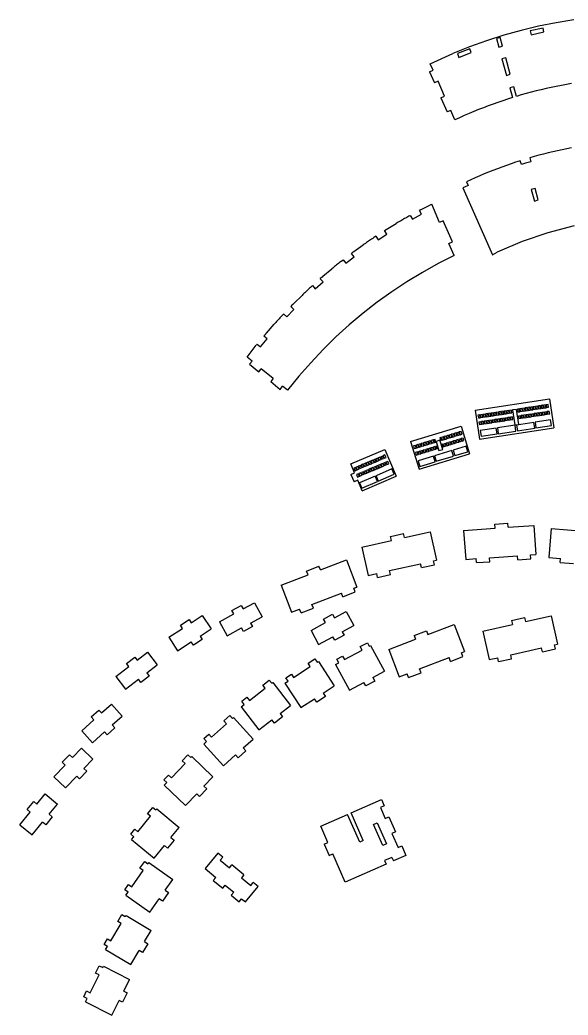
# Model space of a CAD drawing. Extents: x -27280 to 27280, y -16671 to 16671.
# Drawn here: x -16382 to -11433, y 7336 to 16319 of the extents above; entities that cross this region are included whole.
import ezdxf

# ---------------------------------------------------------------- set-up
doc = ezdxf.new("R2010")
doc.units = 0
doc.header["$MEASUREMENT"] = 0
doc.layers.get('0').update_dxf_attribs({"linetype": 'CONTINUOUS'})

msp = doc.modelspace()

# ---------------------------------------------------------------- linework, layer by layer
for p, q in [((-11699.1, 16261.3), (-11856.9, 16223.6)), ((-11540.1, 16293.2), (-11699.1, 16261.3)), ((-11380.1, 16319.3), (-11540.1, 16293.2)), ((-12013.4, 16180.1), (-12168.4, 16130.8)), ((-11856.9, 16223.6), (-12013.4, 16180.1)), ((-11658.3, 16246.1), (-11775.4, 16219.9)), ((-11775.4, 16219.9), (-11767.6, 16184.8)), ((-11767.6, 16184.8), (-11650.5, 16211)), ((-11650.5, 16211), (-11658.3, 16246.1)), ((-12168.4, 16130.8), (-12321.7, 16075.9)), ((-12045.3, 16159.6), (-12080, 16150.1)), ((-12080, 16150.1), (-12059, 16073.2)), ((-12059, 16073.2), (-12024.3, 16082.7)), ((-12024.3, 16082.7), (-12045.3, 16159.6)), ((-12676.6, 15922.7), (-12473.1, 16015.4)), ((-12321.7, 16075.9), (-12473.1, 16015.4)), ((-12319.3, 16058), (-12431.3, 16014.8)), ((-12431.3, 16014.8), (-12418.4, 15981.2)), ((-12418.4, 15981.2), (-12306.4, 16024.4)), ((-12306.4, 16024.4), (-12319.3, 16058)), ((-12651, 15864.4), (-12676.6, 15922.7)), ((-11995.2, 15976.8), (-12029.9, 15967.3)), ((-12029.9, 15967.3), (-11989.3, 15818.9)), ((-11954.6, 15828.4), (-11995.2, 15976.8)), ((-12683.9, 15849.9), (-12651, 15864.4)), ((-12683.9, 15849.9), (-12640.2, 15750.3)), ((-11989.3, 15818.9), (-11954.6, 15828.4)), ((-12607.2, 15764.8), (-12640.2, 15750.3)), ((-12548, 15630), (-12607.2, 15764.8)), ((-11493.5, 15727.9), (-11539.1, 15719)), ((-11447.8, 15736.3), (-11493.5, 15727.9)), ((-11401.9, 15744.1), (-11447.8, 15736.3)), ((-11923.8, 15716), (-11958.5, 15706.5)), ((-11958.5, 15706.5), (-11934.3, 15618.2)), ((-11899.9, 15628.7), (-11923.8, 15716)), ((-11855.3, 15641.8), (-11899.9, 15628.7)), ((-11810.5, 15654.4), (-11855.3, 15641.8)), ((-11765.6, 15666.5), (-11810.5, 15654.4)), ((-11720.6, 15678.1), (-11765.6, 15666.5)), ((-11675.4, 15689.1), (-11720.6, 15678.1)), ((-11630.1, 15699.6), (-11675.4, 15689.1)), ((-11584.7, 15709.6), (-11630.1, 15699.6)), ((-11539.1, 15719), (-11584.7, 15709.6)), ((-12580.9, 15615.6), (-12548, 15630)), ((-12580.9, 15615.6), (-12525, 15488.4)), ((-12154.3, 15543), (-12197.8, 15526.5)), ((-12110.7, 15559.1), (-12154.3, 15543)), ((-12066.8, 15574.6), (-12110.7, 15559.1)), ((-12022.8, 15589.7), (-12066.8, 15574.6)), ((-11978.7, 15604.2), (-12022.8, 15589.7)), ((-11934.3, 15618.2), (-11978.7, 15604.2)), ((-12492.1, 15502.9), (-12525, 15488.4)), ((-12454.2, 15416.8), (-12492.1, 15502.9)), ((-12369.6, 15455.3), (-12412, 15436.3)), ((-12326.9, 15473.8), (-12369.6, 15455.3)), ((-12284.1, 15491.9), (-12326.9, 15473.8)), ((-12241, 15509.4), (-12284.1, 15491.9)), ((-12197.8, 15526.5), (-12241, 15509.4)), ((-12412, 15436.3), (-12454.2, 15416.8)), ((-11696, 15097.1), (-11737.6, 15085.6)), ((-11654.2, 15108.1), (-11696, 15097.1)), ((-11612.3, 15118.7), (-11654.2, 15108.1)), ((-11570.4, 15128.8), (-11612.3, 15118.7)), ((-11528.3, 15138.5), (-11570.4, 15128.8)), ((-11486.1, 15147.7), (-11528.3, 15138.5)), ((-11443.8, 15156.5), (-11486.1, 15147.7)), ((-11401.5, 15164.8), (-11443.8, 15156.5)), ((-11988.9, 15006), (-12029.7, 14991.4)), ((-11948, 15020.2), (-11988.9, 15006)), ((-11906.9, 15034), (-11948, 15020.2)), ((-11865.7, 15047.3), (-11906.9, 15034)), ((-11854.6, 15013), (-11865.7, 15047.3)), ((-11816.3, 15025), (-11854.6, 15013)), ((-11768, 15039.4), (-11816.3, 15025)), ((-11737.6, 15085.6), (-11779.1, 15073.7)), ((-11779.1, 15073.7), (-11768, 15039.4)), ((-12191.2, 14928.6), (-12231.1, 14911.8)), ((-12151, 14944.9), (-12191.2, 14928.6)), ((-12110.8, 14960.8), (-12151, 14944.9)), ((-12070.3, 14976.3), (-12110.8, 14960.8)), ((-12029.7, 14991.4), (-12070.3, 14976.3)), ((-12335.5, 14825.9), (-12361.5, 14813.8)), ((-12310.4, 14877), (-12349.8, 14859)), ((-12349.8, 14859), (-12335.5, 14825.9)), ((-12270.9, 14894.6), (-12310.4, 14877)), ((-12231.1, 14911.8), (-12270.9, 14894.6)), ((-12361.5, 14813.8), (-12381.9, 14804)), ((-12381.9, 14804), (-12116.5, 14200.2)), ((-11731, 14797.4), (-11765.7, 14787.9)), ((-11765.7, 14787.9), (-11737.4, 14684.6)), ((-11702.7, 14694.2), (-11731, 14797.4)), ((-12765.6, 14603.7), (-12680.2, 14647.1)), ((-12675.7, 14649.3), (-12680.2, 14647.1)), ((-12671.3, 14651.5), (-12675.7, 14649.3)), ((-12666.8, 14653.7), (-12671.3, 14651.5)), ((-12664.3, 14654.9), (-12666.8, 14653.7)), ((-12592.6, 14491.8), (-12664.3, 14654.9)), ((-11737.4, 14684.6), (-11702.7, 14694.2)), ((-12857.2, 14554.5), (-12861.4, 14552.2)), ((-12857.2, 14554.5), (-12838.4, 14519.9)), ((-12838.4, 14519.9), (-12755.7, 14564.7)), ((-12765.6, 14603.7), (-12774.4, 14599.1)), ((-12755.7, 14564.7), (-12774.4, 14599.1)), ((-13089.5, 14417.5), (-12984.4, 14481.8)), ((-12975, 14487.3), (-12984.4, 14481.8)), ((-12965.6, 14492.8), (-12975, 14487.3)), ((-12956.2, 14498.4), (-12965.6, 14492.8)), ((-12946.7, 14503.8), (-12956.2, 14498.4)), ((-12937.3, 14509.3), (-12946.7, 14503.8)), ((-12927.9, 14514.7), (-12937.3, 14509.3)), ((-12918.4, 14520.2), (-12927.9, 14514.7)), ((-12909, 14525.6), (-12918.4, 14520.2)), ((-12899.5, 14530.9), (-12909, 14525.6)), ((-12890, 14536.3), (-12899.5, 14530.9)), ((-12880.5, 14541.6), (-12890, 14536.3)), ((-12871, 14546.9), (-12880.5, 14541.6)), ((-12861.4, 14552.2), (-12871, 14546.9)), ((-12559.7, 14506.3), (-12592.6, 14491.8)), ((-12476.4, 14317), (-12559.7, 14506.3)), ((-13146.8, 14333.5), (-13068, 14384.7)), ((-13068, 14384.7), (-13089.5, 14417.5)), ((-11616, 14398.3), (-11848.5, 14318.3)), ((-11378.2, 14460.9), (-11616, 14398.3)), ((-13365.8, 14228.9), (-13282, 14289.1)), ((-13272.6, 14295.7), (-13282, 14289.1)), ((-13263.2, 14302.3), (-13272.6, 14295.7)), ((-13253.8, 14308.8), (-13263.2, 14302.3)), ((-13244.4, 14315.3), (-13253.8, 14308.8)), ((-13234.9, 14321.8), (-13244.4, 14315.3)), ((-13225.4, 14328.3), (-13234.9, 14321.8)), ((-13215.9, 14334.7), (-13225.4, 14328.3)), ((-13206.4, 14341.1), (-13215.9, 14334.7)), ((-13196.9, 14347.5), (-13206.4, 14341.1)), ((-13187.4, 14353.9), (-13196.9, 14347.5)), ((-13177.9, 14360.3), (-13187.4, 14353.9)), ((-13168.3, 14366.6), (-13177.9, 14360.3)), ((-13168.3, 14366.6), (-13146.8, 14333.5)), ((-12509.4, 14302.5), (-12476.4, 14317)), ((-12461, 14192.5), (-12509.4, 14302.5)), ((-11848.5, 14318.3), (-12074.5, 14221.5)), ((-13383.5, 14215.8), (-13388.9, 14211.7)), ((-13365.1, 14180.7), (-13388.9, 14211.7)), ((-13388.9, 14211.7), (-13388.9, 14211.7)), ((-13388.9, 14211.7), (-13388.9, 14211.7)), ((-13374.6, 14222.3), (-13383.5, 14215.8)), ((-13365.8, 14228.9), (-13374.6, 14222.3)), ((-12116.5, 14200.2), (-12074.5, 14221.5)), ((-13523.3, 14107.5), (-13531.9, 14100.6)), ((-13514.7, 14114.5), (-13523.3, 14107.5)), ((-13506.1, 14121.4), (-13514.7, 14114.5)), ((-13497.4, 14128.2), (-13506.1, 14121.4)), ((-13488.7, 14135.1), (-13497.4, 14128.2)), ((-13480, 14141.9), (-13488.7, 14135.1)), ((-13480, 14141.9), (-13464.7, 14153.9)), ((-13463.7, 14154.7), (-13464.7, 14153.9)), ((-13463.7, 14154.7), (-13439.7, 14123.4)), ((-13439.7, 14123.4), (-13365.1, 14180.7)), ((-12606.2, 14119), (-12748.4, 14040.1)), ((-12461, 14192.5), (-12606.2, 14119)), ((-13645.7, 14005.6), (-13566.2, 14072.6)), ((-13557.7, 14079.6), (-13566.2, 14072.6)), ((-13549.1, 14086.6), (-13557.7, 14079.6)), ((-13540.5, 14093.6), (-13549.1, 14086.6)), ((-13531.9, 14100.6), (-13540.5, 14093.6)), ((-12748.4, 14040.1), (-12887.5, 13955.7)), ((-13715.4, 13891.2), (-13645.4, 13954)), ((-13670.9, 13983.7), (-13671.6, 13983.1)), ((-13645.4, 13954), (-13671.6, 13983.1)), ((-13662.5, 13991), (-13670.9, 13983.7)), ((-13654.1, 13998.3), (-13662.5, 13991)), ((-13645.7, 14005.6), (-13654.1, 13998.3)), ((-12887.5, 13955.7), (-13023.3, 13866.1)), ((-13826.8, 13841.1), (-13835.2, 13833.1)), ((-13818.4, 13849.2), (-13826.8, 13841.1)), ((-13809.9, 13857.2), (-13818.4, 13849.2)), ((-13801.5, 13865.2), (-13809.9, 13857.2)), ((-13793, 13873.2), (-13801.5, 13865.2)), ((-13784.5, 13881.1), (-13793, 13873.2)), ((-13776, 13889), (-13784.5, 13881.1)), ((-13767.4, 13896.9), (-13776, 13889)), ((-13758.9, 13904.8), (-13767.4, 13896.9)), ((-13750.3, 13912.7), (-13758.9, 13904.8)), ((-13741.7, 13920.5), (-13750.3, 13912.7)), ((-13741.7, 13920.5), (-13715.4, 13891.2)), ((-13023.3, 13866.1), (-13155.4, 13771.3)), ((-13917.9, 13751.7), (-13925.8, 13743.7)), ((-13910, 13759.6), (-13917.9, 13751.7)), ((-13910, 13759.6), (-13835.2, 13833.1)), ((-13155.4, 13771.3), (-13283.9, 13671.5)), ((-14011.4, 13654.6), (-14019, 13646.4)), ((-14003.7, 13662.8), (-14011.4, 13654.6)), ((-14000.9, 13665.7), (-14003.7, 13662.8)), ((-14000.9, 13665.7), (-13972.4, 13638.5)), ((-13972.4, 13638.5), (-13907.5, 13706.4)), ((-13933.6, 13735.7), (-13935.8, 13733.5)), ((-13907.5, 13706.4), (-13935.8, 13733.5)), ((-13925.8, 13743.7), (-13933.6, 13735.7)), ((-13283.9, 13671.5), (-13408.4, 13566.8)), ((-14156.8, 13492.1), (-14087.3, 13571.6)), ((-14079.7, 13580), (-14087.3, 13571.6)), ((-14072.2, 13588.4), (-14079.7, 13580)), ((-14064.7, 13596.7), (-14072.2, 13588.4)), ((-14057.1, 13605.1), (-14064.7, 13596.7)), ((-14049.5, 13613.4), (-14057.1, 13605.1)), ((-14041.9, 13621.7), (-14049.5, 13613.4)), ((-14034.3, 13629.9), (-14041.9, 13621.7)), ((-14026.7, 13638.2), (-14034.3, 13629.9)), ((-14019, 13646.4), (-14026.7, 13638.2)), ((-13408.4, 13566.8), (-13528.8, 13457.4)), ((-14168.8, 13477.9), (-14172.8, 13473.2)), ((-14164.8, 13482.6), (-14168.8, 13477.9)), ((-14160.8, 13487.4), (-14164.8, 13482.6)), ((-14156.8, 13492.1), (-14160.8, 13487.4)), ((-14243.8, 13387.3), (-14247.7, 13382.5)), ((-14240.1, 13391.9), (-14243.8, 13387.3)), ((-14240.1, 13391.9), (-14209.6, 13366.9)), ((-14209.6, 13366.9), (-14150, 13439.6)), ((-14176.8, 13468.5), (-14180.2, 13464.4)), ((-14150, 13439.6), (-14180.2, 13464.4)), ((-14172.8, 13473.2), (-14176.8, 13468.5)), ((-13528.8, 13457.4), (-13644.9, 13343.5)), ((-14331.1, 13275.9), (-14247.7, 13382.5)), ((-13644.9, 13343.5), (-13756.6, 13225.2)), ((-14286, 13238.8), (-14331.1, 13275.9)), ((-14286, 13238.8), (-14308.8, 13211)), ((-14308.8, 13211), (-14226.1, 13143.1)), ((-13756.6, 13225.2), (-13863.6, 13102.7)), ((-14226.1, 13143.1), (-14203.2, 13170.9)), ((-14094.7, 13081.9), (-14203.2, 13170.9)), ((-14094.7, 13081.9), (-14117.6, 13054.1)), ((-14117.6, 13054.1), (-14032.8, 12984.6)), ((-13863.6, 13102.7), (-13965.9, 12976.2)), ((-14032.8, 12984.6), (-14010, 13012.4)), ((-13965.9, 12976.2), (-14010, 13012.4)), ((-12271.7, 12795.6), (-11599.4, 12897.7)), ((-11612, 12847.9), (-11629.8, 12845.2)), ((-11608.2, 12822.6), (-11612, 12847.9)), ((-11599.4, 12897.7), (-11560, 12638.3)), ((-12271.7, 12795.6), (-12232.3, 12536.3)), ((-12205.2, 12757.9), (-12223, 12755.2)), ((-12201.4, 12732.5), (-12205.2, 12757.9)), ((-12181.5, 12761.5), (-12199.3, 12758.8)), ((-12199.3, 12758.8), (-12195.5, 12733.4)), ((-12177.7, 12736.1), (-12181.5, 12761.5)), ((-12157.8, 12765.1), (-12175.6, 12762.4)), ((-12175.6, 12762.4), (-12171.7, 12737)), ((-12153.9, 12739.7), (-12157.8, 12765.1)), ((-12134.1, 12768.7), (-12151.9, 12766)), ((-12151.9, 12766), (-12148, 12740.6)), ((-12130.2, 12743.3), (-12134.1, 12768.7)), ((-12110.3, 12772.3), (-12128.1, 12769.6)), ((-12128.1, 12769.6), (-12124.3, 12744.2)), ((-12106.5, 12746.9), (-12110.3, 12772.3)), ((-12086.6, 12775.9), (-12104.4, 12773.2)), ((-12104.4, 12773.2), (-12100.6, 12747.8)), ((-12082.8, 12750.6), (-12086.6, 12775.9)), ((-12062.9, 12779.5), (-12080.7, 12776.8)), ((-12080.7, 12776.8), (-12076.8, 12751.5)), ((-12059, 12754.2), (-12062.9, 12779.5)), ((-12039.2, 12783.1), (-12056.9, 12780.4)), ((-12056.9, 12780.4), (-12053.1, 12755.1)), ((-12053.1, 12755.1), (-12035.3, 12757.8)), ((-12035.3, 12757.8), (-12039.2, 12783.1)), ((-12015.4, 12786.7), (-12033.2, 12784)), ((-12033.2, 12784), (-12029.4, 12758.7)), ((-12029.4, 12758.7), (-12011.6, 12761.4)), ((-12011.6, 12761.4), (-12015.4, 12786.7)), ((-11991.7, 12790.3), (-12009.5, 12787.6)), ((-12009.5, 12787.6), (-12005.6, 12762.3)), ((-12005.6, 12762.3), (-11987.9, 12765)), ((-11987.9, 12765), (-11991.7, 12790.3)), ((-11968, 12793.9), (-11985.8, 12791.2)), ((-11985.8, 12791.2), (-11981.9, 12765.9)), ((-11981.9, 12765.9), (-11964.1, 12768.6)), ((-11964.1, 12768.6), (-11968, 12793.9)), ((-11944.2, 12797.5), (-11962, 12794.8)), ((-11962, 12794.8), (-11958.2, 12769.5)), ((-11958.2, 12769.5), (-11940.4, 12772.2)), ((-11940.4, 12772.2), (-11944.2, 12797.5)), ((-11898.6, 12803.9), (-11934.2, 12798.5)), ((-11934.2, 12798.5), (-11913.7, 12663.3)), ((-11878.1, 12668.7), (-11898.6, 12803.9)), ((-11873.1, 12808.3), (-11890.9, 12805.6)), ((-11890.9, 12805.6), (-11887, 12780.3)), ((-11887, 12780.3), (-11869.2, 12783)), ((-11869.2, 12783), (-11873.1, 12808.3)), ((-11849.3, 12811.9), (-11867.1, 12809.2)), ((-11867.1, 12809.2), (-11863.3, 12783.9)), ((-11863.3, 12783.9), (-11845.5, 12786.6)), ((-11845.5, 12786.6), (-11849.3, 12811.9)), ((-11825.6, 12815.5), (-11843.4, 12812.8)), ((-11843.4, 12812.8), (-11839.5, 12787.5)), ((-11839.5, 12787.5), (-11821.8, 12790.2)), ((-11821.8, 12790.2), (-11825.6, 12815.5)), ((-11801.9, 12819.1), (-11819.7, 12816.4)), ((-11819.7, 12816.4), (-11815.8, 12791.1)), ((-11815.8, 12791.1), (-11798, 12793.8)), ((-11792.4, 12757), (-11810.2, 12754.3)), ((-11798, 12793.8), (-11801.9, 12819.1)), ((-11778.1, 12822.7), (-11795.9, 12820)), ((-11795.9, 12820), (-11792.1, 12794.7)), ((-11788.9, 12733.8), (-11792.4, 12757)), ((-11792.1, 12794.7), (-11774.3, 12797.4)), ((-11768.7, 12760.6), (-11786.5, 12757.9)), ((-11786.5, 12757.9), (-11783, 12734.7)), ((-11774.3, 12797.4), (-11778.1, 12822.7)), ((-11754.4, 12826.3), (-11772.2, 12823.6)), ((-11772.2, 12823.6), (-11768.4, 12798.3)), ((-11765.2, 12737.4), (-11768.7, 12760.6)), ((-11768.4, 12798.3), (-11750.6, 12801)), ((-11745, 12764.2), (-11762.8, 12761.5)), ((-11762.8, 12761.5), (-11759.3, 12738.3)), ((-11750.6, 12801), (-11754.4, 12826.3)), ((-11730.7, 12829.9), (-11748.5, 12827.2)), ((-11748.5, 12827.2), (-11744.6, 12801.9)), ((-11741.5, 12741), (-11745, 12764.2)), ((-11744.6, 12801.9), (-11726.8, 12804.6)), ((-11721.3, 12767.8), (-11739.1, 12765.1)), ((-11739.1, 12765.1), (-11735.5, 12741.9)), ((-11726.8, 12804.6), (-11730.7, 12829.9)), ((-11707, 12833.5), (-11724.8, 12830.8)), ((-11724.8, 12830.8), (-11720.9, 12805.5)), ((-11717.7, 12744.6), (-11721.3, 12767.8)), ((-11720.9, 12805.5), (-11703.1, 12808.2)), ((-11697.5, 12771.4), (-11715.3, 12768.7)), ((-11715.3, 12768.7), (-11711.8, 12745.5)), ((-11703.1, 12808.2), (-11707, 12833.5)), ((-11683.2, 12837.1), (-11701, 12834.4)), ((-11701, 12834.4), (-11697.2, 12809.1)), ((-11694, 12748.2), (-11697.5, 12771.4)), ((-11697.2, 12809.1), (-11679.4, 12811.8)), ((-11673.8, 12775), (-11691.6, 12772.3)), ((-11691.6, 12772.3), (-11688.1, 12749.1)), ((-11679.4, 12811.8), (-11683.2, 12837.1)), ((-11659.5, 12840.7), (-11677.3, 12838)), ((-11677.3, 12838), (-11673.5, 12812.7)), ((-11670.3, 12751.8), (-11673.8, 12775)), ((-11673.5, 12812.7), (-11655.7, 12815.4)), ((-11650.1, 12778.6), (-11667.9, 12775.9)), ((-11667.9, 12775.9), (-11664.3, 12752.7)), ((-11655.7, 12815.4), (-11659.5, 12840.7)), ((-11635.8, 12844.3), (-11653.6, 12841.6)), ((-11653.6, 12841.6), (-11649.7, 12816.3)), ((-11646.6, 12755.4), (-11650.1, 12778.6)), ((-11649.7, 12816.3), (-11631.9, 12819)), ((-11626.3, 12782.2), (-11644.1, 12779.5)), ((-11644.1, 12779.5), (-11640.6, 12756.3)), ((-11640.6, 12756.3), (-11622.8, 12759)), ((-11631.9, 12819), (-11635.8, 12844.3)), ((-11629.8, 12845.2), (-11626, 12819.9)), ((-11622.8, 12759), (-11626.3, 12782.2)), ((-11626, 12819.9), (-11608.2, 12822.6)), ((-11602.6, 12785.8), (-11620.4, 12783.1)), ((-11620.4, 12783.1), (-11616.9, 12759.9)), ((-11616.9, 12759.9), (-11599.1, 12762.6)), ((-11599.1, 12762.6), (-11602.6, 12785.8)), ((-12229, 12754.3), (-12246.8, 12751.6)), ((-12246.8, 12751.6), (-12242.9, 12726.2)), ((-12242.9, 12726.2), (-12225.1, 12728.9)), ((-12219.5, 12692.2), (-12237.3, 12689.5)), ((-12237.3, 12689.5), (-12233.8, 12666.3)), ((-12233.8, 12666.3), (-12216, 12669)), ((-12225.1, 12728.9), (-12229, 12754.3)), ((-12223, 12755.2), (-12219.2, 12729.8)), ((-12216, 12669), (-12219.5, 12692.2)), ((-12219.2, 12729.8), (-12201.4, 12732.5)), ((-12195.8, 12695.8), (-12213.6, 12693.1)), ((-12213.6, 12693.1), (-12210.1, 12669.9)), ((-12210.1, 12669.9), (-12192.3, 12672.6)), ((-12192.3, 12672.6), (-12195.8, 12695.8)), ((-12195.5, 12733.4), (-12177.7, 12736.1)), ((-12172.1, 12699.4), (-12189.9, 12696.7)), ((-12189.9, 12696.7), (-12186.4, 12673.5)), ((-12186.4, 12673.5), (-12168.6, 12676.2)), ((-12168.6, 12676.2), (-12172.1, 12699.4)), ((-12171.7, 12737), (-12153.9, 12739.7)), ((-12148.4, 12703), (-12166.2, 12700.3)), ((-12166.2, 12700.3), (-12162.6, 12677.1)), ((-12162.6, 12677.1), (-12144.8, 12679.8)), ((-12144.8, 12679.8), (-12148.4, 12703)), ((-12148, 12740.6), (-12130.2, 12743.3)), ((-12124.6, 12706.6), (-12142.4, 12703.9)), ((-12142.4, 12703.9), (-12138.9, 12680.7)), ((-12138.9, 12680.7), (-12121.1, 12683.4)), ((-12121.1, 12683.4), (-12124.6, 12706.6)), ((-12124.3, 12744.2), (-12106.5, 12746.9)), ((-12100.9, 12710.2), (-12118.7, 12707.5)), ((-12118.7, 12707.5), (-12115.2, 12684.3)), ((-12115.2, 12684.3), (-12097.4, 12687)), ((-12097.4, 12687), (-12100.9, 12710.2)), ((-12100.6, 12747.8), (-12082.8, 12750.6)), ((-12077.2, 12713.8), (-12095, 12711.1)), ((-12095, 12711.1), (-12091.5, 12687.9)), ((-12091.5, 12687.9), (-12073.7, 12690.6)), ((-12073.7, 12690.6), (-12077.2, 12713.8)), ((-12076.8, 12751.5), (-12059, 12754.2)), ((-12053.5, 12717.4), (-12071.2, 12714.7)), ((-12071.2, 12714.7), (-12067.7, 12691.5)), ((-12067.7, 12691.5), (-12049.9, 12694.2)), ((-12049.9, 12694.2), (-12053.5, 12717.4)), ((-12029.7, 12721), (-12047.5, 12718.3)), ((-12047.5, 12718.3), (-12044, 12695.1)), ((-12044, 12695.1), (-12026.2, 12697.8)), ((-12026.2, 12697.8), (-12029.7, 12721)), ((-12006, 12724.6), (-12023.8, 12721.9)), ((-12023.8, 12721.9), (-12020.3, 12698.7)), ((-12020.3, 12698.7), (-12002.5, 12701.4)), ((-12002.5, 12701.4), (-12006, 12724.6)), ((-11982.3, 12728.2), (-12000.1, 12725.5)), ((-12000.1, 12725.5), (-11996.5, 12702.3)), ((-11996.5, 12702.3), (-11978.7, 12705)), ((-11978.7, 12705), (-11982.3, 12728.2)), ((-11958.5, 12731.8), (-11976.3, 12729.1)), ((-11976.3, 12729.1), (-11972.8, 12705.9)), ((-11972.8, 12705.9), (-11955, 12708.6)), ((-11955, 12708.6), (-11958.5, 12731.8)), ((-11934.8, 12735.4), (-11952.6, 12732.7)), ((-11952.6, 12732.7), (-11949.1, 12709.5)), ((-11949.1, 12709.5), (-11931.3, 12712.2)), ((-11931.3, 12712.2), (-11934.8, 12735.4)), ((-11913.7, 12663.3), (-11878.1, 12668.7)), ((-11740.7, 12686), (-11898, 12662.1)), ((-11863.6, 12746.2), (-11881.4, 12743.5)), ((-11881.4, 12743.5), (-11877.9, 12720.3)), ((-11877.9, 12720.3), (-11860.1, 12723)), ((-11860.1, 12723), (-11863.6, 12746.2)), ((-11839.9, 12749.8), (-11857.7, 12747.1)), ((-11857.7, 12747.1), (-11854.2, 12723.9)), ((-11854.2, 12723.9), (-11836.4, 12726.6)), ((-11836.4, 12726.6), (-11839.9, 12749.8)), ((-11816.2, 12753.4), (-11834, 12750.7)), ((-11834, 12750.7), (-11830.4, 12727.5)), ((-11830.4, 12727.5), (-11812.6, 12730.2)), ((-11812.6, 12730.2), (-11816.2, 12753.4)), ((-11810.2, 12754.3), (-11806.7, 12731.1)), ((-11806.7, 12731.1), (-11788.9, 12733.8)), ((-11783, 12734.7), (-11765.2, 12737.4)), ((-11759.3, 12738.3), (-11741.5, 12741)), ((-11732.9, 12634.4), (-11740.7, 12686)), ((-11735.5, 12741.9), (-11717.7, 12744.6)), ((-11590.2, 12708.8), (-11731, 12687.4)), ((-11731, 12687.4), (-11723.2, 12635.9)), ((-11711.8, 12745.5), (-11694, 12748.2)), ((-11688.1, 12749.1), (-11670.3, 12751.8)), ((-11664.3, 12752.7), (-11646.6, 12755.4)), ((-11582.4, 12657.3), (-11590.2, 12708.8)), ((-12855.2, 12514), (-12398, 12653.4)), ((-12489.9, 12577.1), (-12507.4, 12571.8)), ((-12482.5, 12552.6), (-12489.9, 12577.1)), ((-12467, 12584.1), (-12484.4, 12578.8)), ((-12484.4, 12578.8), (-12476.9, 12554.3)), ((-12459.5, 12559.6), (-12467, 12584.1)), ((-12444, 12591.1), (-12461.4, 12585.8)), ((-12461.4, 12585.8), (-12454, 12561.3)), ((-12436.6, 12566.6), (-12444, 12591.1)), ((-12421.1, 12598.1), (-12438.5, 12592.8)), ((-12438.5, 12592.8), (-12431, 12568.3)), ((-12413.6, 12573.6), (-12421.1, 12598.1)), ((-12398.1, 12605.1), (-12415.5, 12599.8)), ((-12415.5, 12599.8), (-12408.1, 12575.3)), ((-12408.1, 12575.3), (-12390.6, 12580.6)), ((-12390.6, 12580.6), (-12398.1, 12605.1)), ((-12398, 12653.4), (-12321.5, 12402.5)), ((-12232.3, 12536.3), (-11560, 12638.3)), ((-12081.7, 12634.2), (-12225.6, 12612.3)), ((-12225.6, 12612.3), (-12217.8, 12560.8)), ((-12217.8, 12560.8), (-12073.9, 12582.7)), ((-12073.9, 12582.7), (-12081.7, 12634.2)), ((-11911.4, 12660.1), (-12070.6, 12635.9)), ((-12070.6, 12635.9), (-12062.7, 12584.3)), ((-12062.7, 12584.3), (-11903.5, 12608.5)), ((-11903.5, 12608.5), (-11911.4, 12660.1)), ((-11898, 12662.1), (-11890.1, 12610.6)), ((-11890.1, 12610.6), (-11732.9, 12634.4)), ((-11723.2, 12635.9), (-11582.4, 12657.3)), ((-12855.2, 12514), (-12778.7, 12263.1)), ((-12765.4, 12493.1), (-12782.8, 12487.8)), ((-12782.8, 12487.8), (-12775.4, 12463.3)), ((-12757.9, 12468.6), (-12765.4, 12493.1)), ((-12742.5, 12500.1), (-12759.9, 12494.8)), ((-12759.9, 12494.8), (-12752.4, 12470.3)), ((-12735, 12475.6), (-12742.5, 12500.1)), ((-12719.5, 12507.1), (-12736.9, 12501.8)), ((-12736.9, 12501.8), (-12729.4, 12477.3)), ((-12712, 12482.6), (-12719.5, 12507.1)), ((-12696.5, 12514.1), (-12714, 12508.8)), ((-12714, 12508.8), (-12706.5, 12484.3)), ((-12706.5, 12484.3), (-12689.1, 12489.6)), ((-12689.1, 12489.6), (-12696.5, 12514.1)), ((-12673.6, 12521.1), (-12691, 12515.8)), ((-12691, 12515.8), (-12683.5, 12491.3)), ((-12683.5, 12491.3), (-12666.1, 12496.6)), ((-12666.1, 12496.6), (-12673.6, 12521.1)), ((-12650.6, 12528.1), (-12668, 12522.8)), ((-12668, 12522.8), (-12660.6, 12498.3)), ((-12660.6, 12498.3), (-12643.2, 12503.6)), ((-12643.2, 12503.6), (-12650.6, 12528.1)), ((-12634, 12533.2), (-12645.1, 12529.8)), ((-12645.1, 12529.8), (-12637.6, 12505.3)), ((-12637.6, 12505.3), (-12626.5, 12508.7)), ((-12626.5, 12508.7), (-12634, 12533.2)), ((-12590, 12525.4), (-12624.5, 12514.9)), ((-12624.5, 12514.9), (-12599, 12431.5)), ((-12581.8, 12549.1), (-12591.5, 12546.1)), ((-12591.5, 12546.1), (-12584, 12521.6)), ((-12564.6, 12442), (-12590, 12525.4)), ((-12584, 12521.6), (-12574.3, 12524.6)), ((-12574.3, 12524.6), (-12581.8, 12549.1)), ((-12558.8, 12556.1), (-12576.2, 12550.8)), ((-12576.2, 12550.8), (-12568.8, 12526.3)), ((-12563.4, 12489), (-12573.4, 12486)), ((-12568.8, 12526.3), (-12551.3, 12531.6)), ((-12556.6, 12466.6), (-12563.4, 12489)), ((-12551.3, 12531.6), (-12558.8, 12556.1)), ((-12540.5, 12496), (-12557.9, 12490.7)), ((-12557.9, 12490.7), (-12551.1, 12468.3)), ((-12535.9, 12563.1), (-12553.3, 12557.8)), ((-12553.3, 12557.8), (-12545.8, 12533.3)), ((-12545.8, 12533.3), (-12528.4, 12538.6)), ((-12533.6, 12473.6), (-12540.5, 12496)), ((-12528.4, 12538.6), (-12535.9, 12563.1)), ((-12517.5, 12503), (-12534.9, 12497.7)), ((-12534.9, 12497.7), (-12528.1, 12475.3)), ((-12512.9, 12570.1), (-12530.3, 12564.8)), ((-12530.3, 12564.8), (-12522.8, 12540.3)), ((-12522.8, 12540.3), (-12505.4, 12545.6)), ((-12510.7, 12480.6), (-12517.5, 12503)), ((-12505.4, 12545.6), (-12512.9, 12570.1)), ((-12494.6, 12510), (-12512, 12504.7)), ((-12512, 12504.7), (-12505.1, 12482.3)), ((-12507.4, 12571.8), (-12499.9, 12547.3)), ((-12505.1, 12482.3), (-12487.7, 12487.6)), ((-12499.9, 12547.3), (-12482.5, 12552.6)), ((-12487.7, 12487.6), (-12494.6, 12510)), ((-12471.6, 12517), (-12489, 12511.7)), ((-12489, 12511.7), (-12482.2, 12489.3)), ((-12482.2, 12489.3), (-12464.8, 12494.6)), ((-12476.9, 12554.3), (-12459.5, 12559.6)), ((-12464.8, 12494.6), (-12471.6, 12517)), ((-12448.7, 12524), (-12466.1, 12518.7)), ((-12466.1, 12518.7), (-12459.2, 12496.3)), ((-12459.2, 12496.3), (-12441.8, 12501.6)), ((-12454, 12561.3), (-12436.6, 12566.6)), ((-12441.8, 12501.6), (-12448.7, 12524)), ((-12425.7, 12531), (-12443.1, 12525.7)), ((-12443.1, 12525.7), (-12436.3, 12503.3)), ((-12436.3, 12503.3), (-12418.9, 12508.6)), ((-12431, 12568.3), (-12413.6, 12573.6)), ((-12418.9, 12508.6), (-12425.7, 12531)), ((-12402.7, 12538), (-12420.2, 12532.7)), ((-12420.2, 12532.7), (-12413.3, 12510.3)), ((-12413.3, 12510.3), (-12395.9, 12515.6)), ((-12395.9, 12515.6), (-12402.7, 12538)), ((-12379.8, 12545), (-12397.2, 12539.7)), ((-12397.2, 12539.7), (-12390.4, 12517.3)), ((-12390.4, 12517.3), (-12372.9, 12522.6)), ((-12372.9, 12522.6), (-12379.8, 12545)), ((-13394.9, 12311.2), (-13087.2, 12442)), ((-13087.2, 12442), (-12984.6, 12200.6)), ((-12811.3, 12479.1), (-12828.7, 12473.8)), ((-12828.7, 12473.8), (-12821.3, 12449.3)), ((-12821.3, 12449.3), (-12803.9, 12454.6)), ((-12803.9, 12454.6), (-12811.3, 12479.1)), ((-12793, 12419), (-12810.4, 12413.7)), ((-12810.4, 12413.7), (-12803.6, 12391.2)), ((-12788.4, 12486.1), (-12805.8, 12480.8)), ((-12805.8, 12480.8), (-12798.3, 12456.3)), ((-12798.3, 12456.3), (-12780.9, 12461.6)), ((-12786.2, 12396.6), (-12793, 12419)), ((-12780.9, 12461.6), (-12788.4, 12486.1)), ((-12770, 12426), (-12787.5, 12420.7)), ((-12787.5, 12420.7), (-12780.6, 12398.2)), ((-12780.6, 12398.2), (-12763.2, 12403.6)), ((-12778.7, 12263.1), (-12321.5, 12402.5)), ((-12775.4, 12463.3), (-12757.9, 12468.6)), ((-12763.2, 12403.6), (-12770, 12426)), ((-12747.1, 12433), (-12764.5, 12427.7)), ((-12764.5, 12427.7), (-12757.7, 12405.3)), ((-12757.7, 12405.3), (-12740.2, 12410.6)), ((-12752.4, 12470.3), (-12735, 12475.6)), ((-12740.2, 12410.6), (-12747.1, 12433)), ((-12724.1, 12440), (-12741.5, 12434.7)), ((-12741.5, 12434.7), (-12734.7, 12412.3)), ((-12734.7, 12412.3), (-12717.3, 12417.6)), ((-12729.4, 12477.3), (-12712, 12482.6)), ((-12717.3, 12417.6), (-12724.1, 12440)), ((-12701.2, 12447), (-12718.6, 12441.7)), ((-12718.6, 12441.7), (-12711.7, 12419.3)), ((-12711.7, 12419.3), (-12694.3, 12424.6)), ((-12694.3, 12424.6), (-12701.2, 12447)), ((-12678.2, 12454), (-12695.6, 12448.7)), ((-12695.6, 12448.7), (-12688.8, 12426.3)), ((-12688.8, 12426.3), (-12671.4, 12431.6)), ((-12671.4, 12431.6), (-12678.2, 12454)), ((-12655.3, 12461), (-12672.7, 12455.7)), ((-12672.7, 12455.7), (-12665.8, 12433.3)), ((-12665.8, 12433.3), (-12648.4, 12438.6)), ((-12648.4, 12438.6), (-12655.3, 12461)), ((-12632.3, 12468), (-12649.7, 12462.7)), ((-12649.7, 12462.7), (-12642.9, 12440.3)), ((-12642.9, 12440.3), (-12625.5, 12445.6)), ((-12483.6, 12431.8), (-12637.6, 12384.8)), ((-12625.5, 12445.6), (-12632.3, 12468)), ((-12615.7, 12473.1), (-12626.8, 12469.7)), ((-12626.8, 12469.7), (-12619.9, 12447.3)), ((-12619.9, 12447.3), (-12608.8, 12450.6)), ((-12608.8, 12450.6), (-12615.7, 12473.1)), ((-12599, 12431.5), (-12564.6, 12442)), ((-12573.4, 12486), (-12566.5, 12463.5)), ((-12566.5, 12463.5), (-12556.6, 12466.6)), ((-12551.1, 12468.3), (-12533.6, 12473.6)), ((-12528.1, 12475.3), (-12510.7, 12480.6)), ((-12468.4, 12382), (-12483.6, 12431.8)), ((-12352.2, 12471.9), (-12470.6, 12435.8)), ((-12470.6, 12435.8), (-12455.4, 12385.9)), ((-12455.4, 12385.9), (-12337, 12422)), ((-12337, 12422), (-12352.2, 12471.9)), ((-13360.9, 12231.1), (-13394.9, 12311.2)), ((-13285, 12307.8), (-13301.6, 12300.7)), ((-13275.5, 12285.3), (-13285, 12307.8)), ((-13262.9, 12317.1), (-13279.5, 12310.1)), ((-13279.5, 12310.1), (-13270, 12287.7)), ((-13253.4, 12294.7), (-13262.9, 12317.1)), ((-13240.8, 12326.5), (-13257.4, 12319.5)), ((-13257.4, 12319.5), (-13247.9, 12297.1)), ((-13231.3, 12304.1), (-13240.8, 12326.5)), ((-13218.8, 12335.9), (-13235.3, 12328.9)), ((-13235.3, 12328.9), (-13225.8, 12306.5)), ((-13225.8, 12306.5), (-13209.2, 12313.5)), ((-13209.2, 12313.5), (-13218.8, 12335.9)), ((-13196.7, 12345.3), (-13213.2, 12338.3)), ((-13213.2, 12338.3), (-13203.7, 12315.8)), ((-13203.7, 12315.8), (-13187.2, 12322.9)), ((-13187.2, 12322.9), (-13196.7, 12345.3)), ((-13174.6, 12354.7), (-13191.1, 12347.6)), ((-13191.1, 12347.6), (-13181.6, 12325.2)), ((-13181.6, 12325.2), (-13165.1, 12332.3)), ((-13165.1, 12332.3), (-13174.6, 12354.7)), ((-13152.5, 12364.1), (-13169.1, 12357)), ((-13169.1, 12357), (-13159.5, 12334.6)), ((-13159.5, 12334.6), (-13143, 12341.6)), ((-13143, 12341.6), (-13152.5, 12364.1)), ((-13130.4, 12373.4), (-13147, 12366.4)), ((-13147, 12366.4), (-13137.4, 12344)), ((-13137.4, 12344), (-13120.9, 12351)), ((-13120.9, 12351), (-13130.4, 12373.4)), ((-13108.3, 12382.8), (-13124.9, 12375.8)), ((-13124.9, 12375.8), (-13115.4, 12353.4)), ((-13105.8, 12315.6), (-13122.4, 12308.6)), ((-13122.4, 12308.6), (-13113, 12286.5)), ((-13115.4, 12353.4), (-13098.8, 12360.4)), ((-13098.8, 12360.4), (-13108.3, 12382.8)), ((-13096.5, 12293.5), (-13105.8, 12315.6)), ((-13086.2, 12392.2), (-13102.8, 12385.2)), ((-13102.8, 12385.2), (-13093.3, 12362.8)), ((-13083.8, 12325), (-13100.3, 12318)), ((-13100.3, 12318), (-13090.9, 12295.9)), ((-13093.3, 12362.8), (-13076.7, 12369.8)), ((-13076.7, 12369.8), (-13086.2, 12392.2)), ((-13074.4, 12302.9), (-13083.8, 12325)), ((-13061.7, 12334.4), (-13078.2, 12327.4)), ((-13078.2, 12327.4), (-13068.8, 12305.3)), ((-13068.8, 12305.3), (-13052.3, 12312.3)), ((-13052.3, 12312.3), (-13061.7, 12334.4)), ((-12803.6, 12391.2), (-12786.2, 12396.6)), ((-12648.4, 12381.5), (-12787.7, 12339.1)), ((-12787.7, 12339.1), (-12772.5, 12289.2)), ((-12772.5, 12289.2), (-12633.2, 12331.7)), ((-12633.2, 12331.7), (-12648.4, 12381.5)), ((-12637.6, 12384.8), (-12622.4, 12335)), ((-12622.4, 12335), (-12468.4, 12382)), ((-13394, 12217), (-13360.9, 12231.1)), ((-13394, 12217), (-13365.2, 12149.3)), ((-13351.3, 12279.6), (-13367.9, 12272.6)), ((-13367.9, 12272.6), (-13358.3, 12250.1)), ((-13358.3, 12250.1), (-13341.8, 12257.2)), ((-13341.8, 12257.2), (-13351.3, 12279.6)), ((-13329.2, 12289), (-13345.8, 12281.9)), ((-13345.8, 12281.9), (-13336.3, 12259.5)), ((-13326.7, 12221.8), (-13343.3, 12214.8)), ((-13336.3, 12259.5), (-13319.7, 12266.6)), ((-13319.7, 12266.6), (-13329.2, 12289)), ((-13317.4, 12199.7), (-13326.7, 12221.8)), ((-13307.1, 12298.4), (-13323.7, 12291.3)), ((-13323.7, 12291.3), (-13314.2, 12268.9)), ((-13304.6, 12231.2), (-13321.2, 12224.1)), ((-13321.2, 12224.1), (-13311.8, 12202.1)), ((-13314.2, 12268.9), (-13297.6, 12276)), ((-13297.6, 12276), (-13307.1, 12298.4)), ((-13295.3, 12209.1), (-13304.6, 12231.2)), ((-13301.6, 12300.7), (-13292.1, 12278.3)), ((-13282.6, 12240.6), (-13299.1, 12233.5)), ((-13299.1, 12233.5), (-13289.7, 12211.4)), ((-13292.1, 12278.3), (-13275.5, 12285.3)), ((-13289.7, 12211.4), (-13273.2, 12218.5)), ((-13273.2, 12218.5), (-13282.6, 12240.6)), ((-13260.5, 12249.9), (-13277, 12242.9)), ((-13277, 12242.9), (-13267.7, 12220.8)), ((-13270, 12287.7), (-13253.4, 12294.7)), ((-13267.7, 12220.8), (-13251.1, 12227.9)), ((-13251.1, 12227.9), (-13260.5, 12249.9)), ((-13238.4, 12259.3), (-13254.9, 12252.3)), ((-13254.9, 12252.3), (-13245.6, 12230.2)), ((-13247.9, 12297.1), (-13231.3, 12304.1)), ((-13245.6, 12230.2), (-13229, 12237.2)), ((-13229, 12237.2), (-13238.4, 12259.3)), ((-13216.3, 12268.7), (-13232.9, 12261.7)), ((-13232.9, 12261.7), (-13223.5, 12239.6)), ((-13223.5, 12239.6), (-13206.9, 12246.6)), ((-13206.9, 12246.6), (-13216.3, 12268.7)), ((-13194.2, 12278.1), (-13210.8, 12271.1)), ((-13210.8, 12271.1), (-13201.4, 12249)), ((-13201.4, 12249), (-13184.8, 12256)), ((-13184.8, 12256), (-13194.2, 12278.1)), ((-13172.1, 12287.5), (-13188.7, 12280.4)), ((-13188.7, 12280.4), (-13179.3, 12258.4)), ((-13179.3, 12258.4), (-13162.7, 12265.4)), ((-13162.7, 12265.4), (-13172.1, 12287.5)), ((-13150, 12296.9), (-13166.6, 12289.8)), ((-13166.6, 12289.8), (-13157.2, 12267.7)), ((-13024.2, 12265.6), (-13166.6, 12205.1)), ((-13157.2, 12267.7), (-13140.6, 12274.8)), ((-13140.6, 12274.8), (-13150, 12296.9)), ((-13146.2, 12157.1), (-13003.9, 12217.6)), ((-13127.9, 12306.3), (-13144.5, 12299.2)), ((-13144.5, 12299.2), (-13135.1, 12277.1)), ((-13135.1, 12277.1), (-13118.6, 12284.2)), ((-13118.6, 12284.2), (-13127.9, 12306.3)), ((-13113, 12286.5), (-13096.5, 12293.5)), ((-13090.9, 12295.9), (-13074.4, 12302.9)), ((-13003.9, 12217.6), (-13024.2, 12265.6)), ((-13332.1, 12163.4), (-13365.2, 12149.3)), ((-13343.3, 12214.8), (-13333.9, 12192.7)), ((-13333.9, 12192.7), (-13317.4, 12199.7)), ((-13292.3, 12069.8), (-13332.1, 12163.4)), ((-13174.5, 12201.7), (-13316.9, 12141.2)), ((-13316.9, 12141.2), (-13296.5, 12093.2)), ((-13311.8, 12202.1), (-13295.3, 12209.1)), ((-13296.5, 12093.2), (-13154.2, 12153.7)), ((-13292.3, 12069.8), (-12984.6, 12200.6)), ((-13154.2, 12153.7), (-13174.5, 12201.7)), ((-13166.6, 12205.1), (-13146.2, 12157.1)), ((-12095.1, 11767.2), (-11975.4, 11775.7)), ((-11972.8, 11739.8), (-11975.4, 11775.7)), ((-13035.8, 11656), (-12918.7, 11682.2)), ((-12910.8, 11647), (-12918.7, 11682.2)), ((-12910.8, 11647), (-12677.5, 11699.2)), ((-12677.5, 11699.2), (-12620.3, 11443.2)), ((-12375.9, 11711.1), (-12092.5, 11731.3)), ((-12375.9, 11711.1), (-12357.3, 11449.4)), ((-12092.5, 11731.3), (-12095.1, 11767.2)), ((-11972.8, 11739.8), (-11743.1, 11756.2)), ((-11743.1, 11756.2), (-11724.5, 11494.6)), ((-11585.4, 11728), (-11605.9, 11466.5)), ((-11585.4, 11728), (-11292, 11705)), ((-13296.1, 11560.9), (-13027.9, 11620.9)), ((-13027.9, 11620.9), (-13035.8, 11656)), ((-13296.1, 11560.9), (-13238.9, 11304.9)), ((-13668.9, 11354.1), (-13433, 11444.9)), ((-13433, 11444.9), (-13338.8, 11200.1)), ((-13043.9, 11348.5), (-12765, 11410.8)), ((-12757.1, 11375.7), (-12765, 11410.8)), ((-12647.9, 11437), (-12620.3, 11443.2)), ((-12640, 11401.9), (-12647.9, 11437)), ((-12357.3, 11449.4), (-12262.9, 11456.2)), ((-12260.4, 11420.3), (-12262.9, 11456.2)), ((-12260.4, 11420.3), (-12140.7, 11428.8)), ((-12143.2, 11464.7), (-11890.4, 11482.7)), ((-12140.7, 11428.8), (-12143.2, 11464.7)), ((-11887.8, 11446.8), (-11890.4, 11482.7)), ((-11887.8, 11446.8), (-11768.1, 11455.4)), ((-11770.7, 11491.3), (-11724.5, 11494.6)), ((-11768.1, 11455.4), (-11770.7, 11491.3)), ((-11605.9, 11466.5), (-11501.5, 11458.3)), ((-11504.4, 11422.4), (-11501.5, 11458.3)), ((-11504.4, 11422.4), (-11384.7, 11413)), ((-13793.9, 11344.5), (-13681.9, 11387.7)), ((-13780.9, 11310.9), (-13793.9, 11344.5)), ((-13668.9, 11354.1), (-13681.9, 11387.7)), ((-13238.9, 11304.9), (-13161, 11322.3)), ((-13153.1, 11287.2), (-13161, 11322.3)), ((-13036, 11313.4), (-13043.9, 11348.5)), ((-12757.1, 11375.7), (-12640, 11401.9)), ((-14023.8, 11217.4), (-13780.9, 11310.9)), ((-13153.1, 11287.2), (-13036, 11313.4)), ((-14023.8, 11217.4), (-13929.5, 10972.6)), ((-13745.2, 11043.6), (-13479.6, 11145.9)), ((-13466.7, 11112.3), (-13479.6, 11145.9)), ((-13466.7, 11112.3), (-13354.7, 11155.4)), ((-13367.6, 11189), (-13338.8, 11200.1)), ((-13354.7, 11155.4), (-13367.6, 11189)), ((-14367.7, 11002), (-14263.5, 11058.4)), ((-14263.5, 11058.4), (-14194.9, 10931.8)), ((-14467.5, 10988.8), (-14384.8, 11033.6)), ((-14450.3, 10957.2), (-14467.5, 10988.8)), ((-14384.8, 11033.6), (-14367.7, 11002)), ((-13929.5, 10972.6), (-13857.2, 11000.5)), ((-13844.2, 10966.9), (-13857.2, 11000.5)), ((-13844.2, 10966.9), (-13732.2, 11010)), ((-13732.2, 11010), (-13745.2, 11043.6)), ((-13541.3, 10923.5), (-13437.2, 10979.9)), ((-13437.2, 10979.9), (-13368.6, 10853.3)), ((-14933, 10856.6), (-14854.1, 10907.8)), ((-14854.1, 10907.8), (-14834.5, 10877.6)), ((-14834.5, 10877.6), (-14735.1, 10942.1)), ((-14735.1, 10942.1), (-14656.7, 10821.4)), ((-14580, 10886.9), (-14450.3, 10957.2)), ((-14580, 10886.9), (-14511.4, 10760.3)), ((-14299.1, 10875.3), (-14194.9, 10931.8)), ((-14299.1, 10875.3), (-14281.9, 10843.7)), ((-13753.7, 10808.4), (-13624, 10878.7)), ((-13641.1, 10910.4), (-13558.5, 10955.1)), ((-13624, 10878.7), (-13641.1, 10910.4)), ((-13558.5, 10955.1), (-13541.3, 10923.5)), ((-11943.2, 10897.6), (-11826.1, 10923.8)), ((-11943.2, 10897.6), (-11935.3, 10862.5)), ((-11826.1, 10923.8), (-11818.2, 10888.7)), ((-11818.2, 10888.7), (-11584.9, 10940.8)), ((-11584.9, 10940.8), (-11527.3, 10683.2)), ((-15037.1, 10746.1), (-14913.4, 10826.4)), ((-14913.4, 10826.4), (-14933, 10856.6)), ((-14756.1, 10756.8), (-14656.7, 10821.4)), ((-14511.4, 10760.3), (-14381.7, 10830.6)), ((-14364.6, 10798.9), (-14381.7, 10830.6)), ((-14281.9, 10843.7), (-14364.6, 10798.9)), ((-13753.7, 10808.4), (-13685.1, 10681.8)), ((-13472.7, 10796.9), (-13368.6, 10853.3)), ((-13472.7, 10796.9), (-13455.6, 10765.2)), ((-12822.6, 10762.9), (-12710.7, 10806.1)), ((-12710.7, 10806.1), (-12697.7, 10772.5)), ((-12697.7, 10772.5), (-12461.8, 10863.3)), ((-12461.8, 10863.3), (-12366.9, 10616.9)), ((-12203.5, 10802.6), (-11935.3, 10862.5)), ((-12203.5, 10802.6), (-12145.9, 10544.9)), ((-15037.1, 10746.1), (-14958.7, 10625.3)), ((-14958.7, 10625.3), (-14835, 10705.6)), ((-14815.4, 10675.4), (-14835, 10705.6)), ((-14736.5, 10726.6), (-14815.4, 10675.4)), ((-14756.1, 10756.8), (-14736.5, 10726.6)), ((-13685.1, 10681.8), (-13555.4, 10752.1)), ((-13538.2, 10720.4), (-13555.4, 10752.1)), ((-13455.6, 10765.2), (-13538.2, 10720.4)), ((-13309.6, 10662.3), (-13244.8, 10697.4)), ((-13244.8, 10697.4), (-13227.6, 10665.7)), ((-13052.6, 10635.8), (-12809.7, 10729.3)), ((-12822.6, 10762.9), (-12809.7, 10729.3)), ((-15324.1, 10538.8), (-15230.1, 10610.9)), ((-15230.1, 10610.9), (-15142.5, 10496.6)), ((-13451, 10544.7), (-13292.4, 10630.6)), ((-13292.4, 10630.6), (-13309.6, 10662.3)), ((-13227.6, 10665.7), (-13215.9, 10672.1)), ((-13215.9, 10672.1), (-13090.2, 10440)), ((-13052.6, 10635.8), (-12957.7, 10389.4)), ((-12395.8, 10605.8), (-12366.9, 10616.9)), ((-12382.9, 10572.2), (-12395.8, 10605.8)), ((-11950.9, 10588.5), (-11672, 10650.8)), ((-11664.2, 10615.7), (-11672, 10650.8)), ((-11664.2, 10615.7), (-11547, 10641.9)), ((-11554.9, 10677), (-11527.3, 10683.2)), ((-11547, 10641.9), (-11554.9, 10677)), ((-15420.6, 10510.1), (-15346, 10567.3)), ((-15346, 10567.3), (-15324.1, 10538.8)), ((-13780, 10511.8), (-13718.2, 10551.9)), ((-13760.4, 10481.6), (-13780, 10511.8)), ((-13718.2, 10551.9), (-13698.6, 10521.8)), ((-13698.6, 10521.8), (-13687.4, 10529)), ((-13687.4, 10529), (-13543.6, 10307.6)), ((-13532.4, 10500.6), (-13502.8, 10516.6)), ((-13520, 10548.3), (-13468.1, 10576.4)), ((-13502.8, 10516.6), (-13520, 10548.3)), ((-13468.1, 10576.4), (-13451, 10544.7)), ((-12773.4, 10460.4), (-12507.8, 10562.7)), ((-12494.9, 10529.1), (-12507.8, 10562.7)), ((-12494.9, 10529.1), (-12382.9, 10572.2)), ((-12145.9, 10544.9), (-12068, 10562.3)), ((-12060.2, 10527.2), (-12068, 10562.3)), ((-12060.2, 10527.2), (-11943, 10553.4)), ((-11943, 10553.4), (-11950.9, 10588.5)), ((-15515.8, 10391.8), (-15398.7, 10481.6)), ((-15398.7, 10481.6), (-15420.6, 10510.1)), ((-15236.5, 10424.5), (-15142.5, 10496.6)), ((-15236.5, 10424.5), (-15214.6, 10396)), ((-13911.6, 10383.4), (-13760.4, 10481.6)), ((-13532.4, 10500.6), (-13406.7, 10268.5)), ((-13194.3, 10383.5), (-13090.2, 10440)), ((-12872.4, 10383.7), (-12760.4, 10426.8)), ((-12760.4, 10426.8), (-12773.4, 10460.4)), ((-15515.8, 10391.8), (-15428.1, 10277.5)), ((-15428.1, 10277.5), (-15311.1, 10367.3)), ((-15289.2, 10338.7), (-15311.1, 10367.3)), ((-15214.6, 10396), (-15289.2, 10338.7)), ((-14189.4, 10314.6), (-14130.9, 10359.4)), ((-14130.9, 10359.4), (-14109, 10330.9)), ((-14109, 10330.9), (-14098.5, 10338.9)), ((-14098.5, 10338.9), (-13937.8, 10129.5)), ((-13989.3, 10332.9), (-13961.1, 10351.3)), ((-13989.3, 10332.9), (-13845.5, 10111.5)), ((-13980.7, 10381.4), (-13931.3, 10413.6)), ((-13961.1, 10351.3), (-13980.7, 10381.4)), ((-13931.3, 10413.6), (-13911.6, 10383.4)), ((-13406.7, 10268.5), (-13277, 10338.7)), ((-13259.8, 10307.1), (-13277, 10338.7)), ((-13177.2, 10351.9), (-13259.8, 10307.1)), ((-13194.3, 10383.5), (-13177.2, 10351.9)), ((-12957.7, 10389.4), (-12885.3, 10417.3)), ((-12872.4, 10383.7), (-12885.3, 10417.3)), ((-14310.6, 10176.2), (-14167.5, 10286)), ((-14167.5, 10286), (-14189.4, 10314.6)), ((-13643, 10243.1), (-13543.6, 10307.6)), ((-13643, 10243.1), (-13623.4, 10212.9)), ((-14379.3, 10168.9), (-14332.5, 10204.8)), ((-14357.4, 10140.4), (-14379.3, 10168.9)), ((-14332.5, 10204.8), (-14310.6, 10176.2)), ((-13845.5, 10111.5), (-13721.8, 10191.9)), ((-13702.2, 10161.7), (-13721.8, 10191.9)), ((-13623.4, 10212.9), (-13702.2, 10161.7)), ((-15738.7, 10027.1), (-15668.7, 10089.9)), ((-15668.7, 10089.9), (-15644.7, 10063.1)), ((-15644.7, 10063.1), (-15556.5, 10142.3)), ((-15556.5, 10142.3), (-15460.3, 10035.1)), ((-14384.1, 10119.9), (-14357.4, 10140.4)), ((-14384.1, 10119.9), (-14223.5, 9910.4)), ((-14031.8, 10057.4), (-13937.8, 10129.5)), ((-15824.3, 9901.7), (-15714.6, 10000.3)), ((-15714.6, 10000.3), (-15738.7, 10027.1)), ((-15548.4, 9956), (-15460.3, 10035.1)), ((-14542.4, 9991.4), (-14487.5, 10040.7)), ((-14518.3, 9964.7), (-14542.4, 9991.4)), ((-14487.5, 10040.7), (-14463.5, 10013.9)), ((-14463.5, 10013.9), (-14453.6, 10022.8)), ((-14453.6, 10022.8), (-14277.2, 9826.4)), ((-14223.5, 9910.4), (-14106.4, 10000.1)), ((-14084.5, 9971.6), (-14106.4, 10000.1)), ((-14009.9, 10028.8), (-14084.5, 9971.6)), ((-14031.8, 10057.4), (-14009.9, 10028.8)), ((-15824.3, 9901.7), (-15728.1, 9794.6)), ((-15728.1, 9794.6), (-15618.4, 9893.2)), ((-15594.3, 9866.4), (-15618.4, 9893.2)), ((-15524.4, 9929.2), (-15594.3, 9866.4)), ((-15548.4, 9956), (-15524.4, 9929.2)), ((-14652.5, 9844.2), (-14518.3, 9964.7)), ((-14721.4, 9782.3), (-14696.4, 9804.8)), ((-14720.4, 9831.6), (-14676.5, 9870.9)), ((-14696.4, 9804.8), (-14720.4, 9831.6)), ((-14676.5, 9870.9), (-14652.5, 9844.2)), ((-14365.3, 9747.2), (-14277.2, 9826.4)), ((-15908.7, 9661.5), (-15826.8, 9747.1)), ((-15826.8, 9747.1), (-15722.7, 9647.7)), ((-14721.4, 9782.3), (-14545, 9585.8)), ((-14341.3, 9720.4), (-14411.2, 9657.6)), ((-14365.3, 9747.2), (-14341.3, 9720.4)), ((-15999.7, 9618.4), (-15934.7, 9686.3)), ((-15973.6, 9593.5), (-15999.7, 9618.4)), ((-15934.7, 9686.3), (-15908.7, 9661.5)), ((-15804.6, 9562), (-15722.7, 9647.7)), ((-14915.9, 9632.7), (-14865, 9686)), ((-14889.9, 9607.8), (-14915.9, 9632.7)), ((-14865, 9686), (-14838.9, 9661.1)), ((-14838.9, 9661.1), (-14829.8, 9670.8)), ((-14829.8, 9670.8), (-14638.9, 9488.4)), ((-14545, 9585.8), (-14435.3, 9684.4)), ((-14411.2, 9657.6), (-14435.3, 9684.4)), ((-16075.5, 9486.8), (-15973.6, 9593.5)), ((-15778.5, 9537.1), (-15843.5, 9469.1)), ((-15804.6, 9562), (-15778.5, 9537.1)), ((-15014.4, 9477.4), (-14889.9, 9607.8)), ((-16075.5, 9486.8), (-15971.4, 9387.4)), ((-15971.4, 9387.4), (-15869.5, 9494)), ((-15843.5, 9469.1), (-15869.5, 9494)), ((-15081.2, 9459.7), (-15040.5, 9502.3)), ((-15055.2, 9434.8), (-15081.2, 9459.7)), ((-15078.5, 9410.5), (-15055.2, 9434.8)), ((-15040.5, 9502.3), (-15014.4, 9477.4)), ((-14720.7, 9402.7), (-14638.9, 9488.4)), ((-15078.5, 9410.5), (-14887.6, 9228.1)), ((-14694.7, 9377.8), (-14759.6, 9309.9)), ((-14720.7, 9402.7), (-14694.7, 9377.8)), ((-16316.5, 9190.6), (-16256.9, 9263.3)), ((-16256.9, 9263.3), (-16229, 9240.4)), ((-16229, 9240.4), (-16153.9, 9332)), ((-16153.9, 9332), (-16042.6, 9240.7)), ((-14887.6, 9228.1), (-14785.7, 9334.7)), ((-14759.6, 9309.9), (-14785.7, 9334.7)), ((-13391.7, 9161.6), (-13118.6, 9281.6)), ((-13118.6, 9281.6), (-13093.8, 9225.3)), ((-16382.2, 9053.7), (-16288.7, 9167.8)), ((-16288.7, 9167.8), (-16316.5, 9190.6)), ((-16117.7, 9149.1), (-16042.6, 9240.7)), ((-15230.2, 9154), (-15183.4, 9210.9)), ((-15183.4, 9210.9), (-15155.6, 9188.1)), ((-15155.6, 9188.1), (-15147.1, 9198.4)), ((-15147.1, 9198.4), (-14943, 9030.9)), ((-13093.8, 9225.3), (-13126.8, 9210.8)), ((-13126.8, 9210.8), (-13083, 9111.2)), ((-16270.9, 8962.4), (-16177.3, 9076.4)), ((-16149.5, 9053.6), (-16177.3, 9076.4)), ((-16089.9, 9126.3), (-16149.5, 9053.6)), ((-16117.7, 9149.1), (-16089.9, 9126.3)), ((-15316.7, 8991.7), (-15202.3, 9131.1)), ((-15202.3, 9131.1), (-15230.2, 9154)), ((-13666.3, 9040.9), (-13424.6, 9147.1)), ((-13314.5, 8896.5), (-13424.6, 9147.1)), ((-13281.5, 8911), (-13391.7, 9161.6)), ((-13083, 9111.2), (-13050.1, 9125.7)), ((-13050.1, 9125.7), (-12990.8, 8990.9)), ((-16382.2, 9053.7), (-16270.9, 8962.4)), ((-15381.9, 8968.9), (-15344.6, 9014.5)), ((-15344.6, 9014.5), (-15316.7, 8991.7)), ((-15018.2, 8939.3), (-14943, 9030.9)), ((-13602, 8894.5), (-13666.3, 9040.9)), ((-13188.8, 9058), (-13155.8, 9072.5)), ((-13105.6, 8868.6), (-13188.8, 9058)), ((-13155.8, 9072.5), (-13072.6, 8883.1)), ((-12990.8, 8990.9), (-13023.8, 8976.5)), ((-15354.1, 8946.1), (-15381.9, 8968.9)), ((-15375.5, 8920.1), (-15354.1, 8946.1)), ((-15375.5, 8920.1), (-15171.4, 8752.6)), ((-14990.4, 8916.5), (-15050, 8843.8)), ((-15018.2, 8939.3), (-14990.4, 8916.5)), ((-13634.9, 8880), (-13602, 8894.5)), ((-13281.5, 8911), (-13314.5, 8896.5)), ((-13023.8, 8976.5), (-12967.9, 8849.3)), ((-15171.4, 8752.6), (-15077.8, 8866.6)), ((-15050, 8843.8), (-15077.8, 8866.6)), ((-13634.9, 8880), (-13590.1, 8778)), ((-13072.6, 8883.1), (-13105.6, 8868.6)), ((-12967.9, 8849.3), (-12935, 8863.8)), ((-12935, 8863.8), (-12896.7, 8776.7)), ((-15297.9, 8661.7), (-15255.5, 8722)), ((-15255.5, 8722), (-15226.1, 8701.3)), ((-14595.2, 8798.6), (-14710.2, 8660.1)), ((-14550.3, 8761.3), (-14595.2, 8798.6)), ((-14550.3, 8761.3), (-14573.3, 8733.6)), ((-14573.3, 8733.6), (-14490.9, 8665.2)), ((-13590.1, 8778), (-13557.2, 8792.5)), ((-13444.4, 8536), (-13557.2, 8792.5)), ((-13023.8, 8760.2), (-13091.2, 8730.5)), ((-13091.2, 8730.5), (-13076.7, 8697.6)), ((-13023.8, 8760.2), (-13009.3, 8727.2)), ((-12896.7, 8776.7), (-13009.3, 8727.2)), ((-15372.1, 8493.5), (-15268.5, 8641)), ((-15268.5, 8641), (-15297.9, 8661.7)), ((-15226.1, 8701.3), (-15218.4, 8712.2)), ((-15218.4, 8712.2), (-15002.4, 8560.5)), ((-14710.2, 8660.1), (-14613.2, 8579.5)), ((-14490.9, 8665.2), (-14467.9, 8692.9)), ((-14359.9, 8603.3), (-14467.9, 8692.9)), ((-13076.7, 8697.6), (-13444.4, 8536)), ((-15070.5, 8463.5), (-15002.4, 8560.5)), ((-14636.2, 8551.8), (-14613.2, 8579.5)), ((-14636.2, 8551.8), (-14551.4, 8481.5)), ((-14359.9, 8603.3), (-14382.9, 8575.6)), ((-14382.9, 8575.6), (-14298.6, 8505.6)), ((-15435.5, 8465.9), (-15401.6, 8514.2)), ((-15406, 8445.2), (-15435.5, 8465.9)), ((-15425.4, 8417.7), (-15406, 8445.2)), ((-15401.6, 8514.2), (-15372.1, 8493.5)), ((-15070.5, 8463.5), (-15041.1, 8442.8)), ((-14551.4, 8481.5), (-14528.4, 8509.2)), ((-14528.4, 8509.2), (-14451.4, 8445.2)), ((-14474.3, 8417.5), (-14451.4, 8445.2)), ((-14346.7, 8358.3), (-14231.7, 8496.8)), ((-14298.6, 8505.6), (-14275.6, 8533.3)), ((-14231.7, 8496.8), (-14275.6, 8533.3)), ((-15425.4, 8417.7), (-15209.4, 8265.9)), ((-15209.4, 8265.9), (-15124.6, 8386.6)), ((-15095.1, 8365.9), (-15124.6, 8386.6)), ((-15041.1, 8442.8), (-15095.1, 8365.9)), ((-14474.3, 8417.5), (-14403.5, 8358.6)), ((-14403.5, 8358.6), (-14380.5, 8386.3)), ((-14380.5, 8386.3), (-14346.7, 8358.3)), ((-15499.1, 8180.3), (-15461.2, 8243.6)), ((-15468.2, 8161.9), (-15499.1, 8180.3)), ((-15461.2, 8243.6), (-15430.3, 8225.1)), ((-15430.3, 8225.1), (-15423.5, 8236.5)), ((-15423.5, 8236.5), (-15196.9, 8101.1)), ((-15560.7, 8007), (-15468.2, 8161.9)), ((-15257.7, 7999.4), (-15196.9, 8101.1)), ((-15621.8, 7974.9), (-15591.6, 8025.5)), ((-15591.6, 8025.5), (-15560.7, 8007)), ((-15257.7, 7999.4), (-15226.8, 7980.9)), ((-15590.9, 7956.4), (-15621.8, 7974.9)), ((-15608.2, 7927.5), (-15590.9, 7956.4)), ((-15608.2, 7927.5), (-15381.6, 7792.1)), ((-15381.6, 7792.1), (-15305.9, 7918.7)), ((-15275, 7900.2), (-15305.9, 7918.7)), ((-15226.8, 7980.9), (-15275, 7900.2)), ((-15698.8, 7714.9), (-15665.7, 7780.8)), ((-15665.7, 7780.8), (-15633.6, 7764.6)), ((-15633.6, 7764.6), (-15627.6, 7776.5)), ((-15627.6, 7776.5), (-15391.7, 7657.9)), ((-15747.7, 7537.6), (-15666.7, 7698.7)), ((-15666.7, 7698.7), (-15698.8, 7714.9)), ((-15444.9, 7552), (-15391.7, 7657.9)), ((-15806.3, 7501.1), (-15779.8, 7553.8)), ((-15779.8, 7553.8), (-15747.7, 7537.6)), ((-15444.9, 7552), (-15412.8, 7535.9)), ((-15774.1, 7484.9), (-15806.3, 7501.1)), ((-15789.3, 7454.8), (-15774.1, 7484.9)), ((-15553.4, 7336.3), (-15487.1, 7468)), ((-15455, 7451.9), (-15487.1, 7468)), ((-15412.8, 7535.9), (-15455, 7451.9)), ((-15789.3, 7454.8), (-15553.4, 7336.3))]:
    msp.add_line(p, q)

doc.saveas('drawing.dxf')
